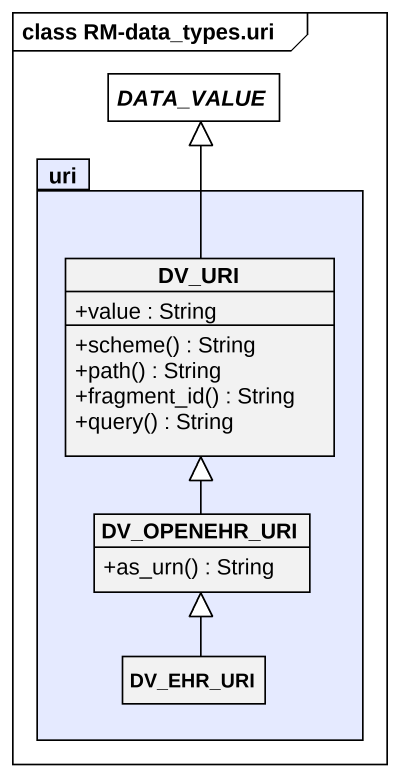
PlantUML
@startuml
mainframe class RM-data_types.uri
hide circle
hide empty members
skinparam classAttributeIconSize 0
abstract class DATA_VALUE #FFFFFF
package uri #E5EAFF {
  class DV_URI {
    +value : String
    +scheme() : String
    +path() : String
    +fragment_id() : String
    +query() : String
  }
  class DV_OPENEHR_URI {
    +as_urn() : String
  }
  class DV_EHR_URI
}
DV_URI -up-|> DATA_VALUE
DV_OPENEHR_URI -up-|> DV_URI
DV_EHR_URI -up-|> DV_OPENEHR_URI
@enduml
